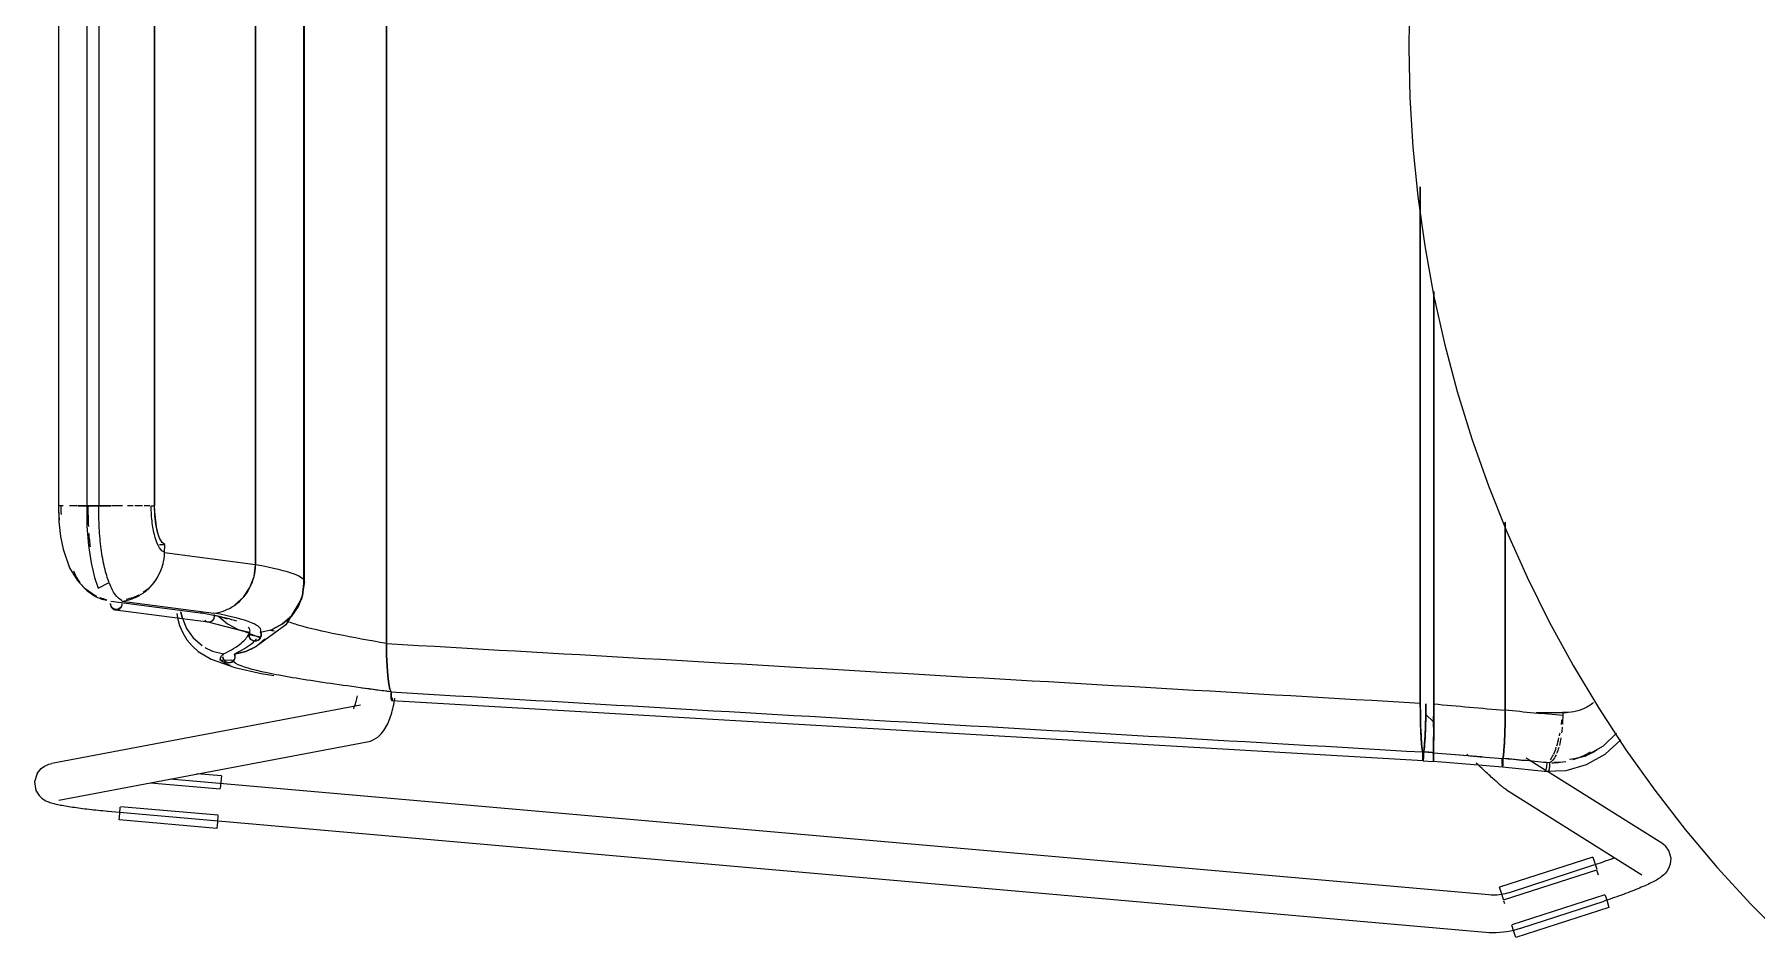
# Model space of a CAD drawing. Header units: millimetres. Extents: x 79795 to 317870, y -36033 to 97293.
# Drawn here: x 176995 to 177549, y 12019 to 12310 of the extents above; entities that cross this region are included whole.
import ezdxf

# ---------------------------------------------------------------- set-up
doc = ezdxf.new("R2010")
doc.units = ezdxf.units.MM
doc.header["$MEASUREMENT"] = 0
doc.layers.add('I-FURN', color=8, linetype='CONTINUOUS', lineweight=9)

msp = doc.modelspace()

# ---------------------------------------------------------------- linework, layer by layer
at = {"layer": 'I-FURN'}
for p, q in [((177108.06, 12497.27), (177108.06, 12113.87)), ((177108.06, 12113.87), (177108.06, 12497.27)), ((177081.55, 12477.97), (177081.55, 12133.18)), ((177081.55, 12133.18), (177081.55, 12477.97)), ((177065.96, 12471.93), (177065.96, 12139.22)), ((177065.96, 12139.22), (177065.96, 12471.93)), ((177002.59, 12453), (177002.59, 12158.15)), ((177011.63, 12453), (177011.63, 12158.15)), ((177015.59, 12158.15), (177015.59, 12453)), ((177033.43, 12453), (177033.43, 12158.15)), ((177033.49, 12158.15), (177033.49, 12453)), ((177081.71, 12133.72), (177081.71, 12438.52)), ((177437.19, 12314.21), (177437.09, 12305.57)), ((177437.09, 12305.57), (177437.41, 12289.58)), ((177437.41, 12289.58), (177438.37, 12273.61)), ((177438.37, 12273.61), (177439.97, 12257.69)), ((177440.79, 12260.89), (177440.79, 12094.62)), ((177440.79, 12094.62), (177440.79, 12260.89)), ((177439.97, 12257.69), (177442.2, 12241.85)), ((177442.2, 12241.85), (177445.07, 12226.11)), ((177445.07, 12226.11), (177448.56, 12210.49)), ((177445.11, 12227.19), (177445.11, 12094.36)), ((177445.11, 12094.36), (177445.11, 12227.19)), ((177448.56, 12210.49), (177452.67, 12195.03)), ((177452.67, 12195.03), (177457.4, 12179.75)), ((177457.4, 12179.75), (177462.73, 12164.66)), ((177462.73, 12164.66), (177468.67, 12149.81)), ((177002.59, 12158.15), (177002.7, 12153.12)), ((177002.59, 12158.15), (177002.76, 12158.15)), ((177004.08, 12158.15), (177002.61, 12158.15)), ((177008.69, 12158.15), (177006.11, 12158.15)), ((177008.84, 12158.15), (177011.87, 12158.15)), ((177011.87, 12158.15), (177008.86, 12158.15)), ((177011.63, 12158.15), (177011.72, 12151.61)), ((177011.63, 12158.15), (177011.7, 12158.15)), ((177015.48, 12158.15), (177011.63, 12158.15)), ((177011.7, 12158.15), (177011.89, 12158.15)), ((177011.89, 12158.15), (177012.2, 12158.15)), ((177012.2, 12158.15), (177012.59, 12158.15)), ((177012.59, 12158.15), (177013.04, 12158.15)), ((177013.04, 12158.15), (177013.53, 12158.15)), ((177013.53, 12158.15), (177014.03, 12158.15)), ((177014.03, 12158.15), (177014.51, 12158.15)), ((177014.51, 12158.15), (177014.92, 12158.15)), ((177014.92, 12158.15), (177015.25, 12158.15)), ((177015.25, 12158.15), (177015.48, 12158.15)), ((177015.56, 12158.15), (177019.37, 12158.15)), ((177019.37, 12158.15), (177015.56, 12158.15)), ((177023.12, 12158.15), (177019.57, 12158.15)), ((177026.59, 12158.15), (177024.75, 12158.15)), ((177029.58, 12158.15), (177027.11, 12158.15)), ((177031.9, 12158.15), (177030.16, 12158.15)), ((177033.6, 12155.11), (177033.49, 12158.15)), ((177033.92, 12152.26), (177033.6, 12155.11)), ((177002.7, 12153.12), (177003.21, 12148.3)), ((177003.21, 12148.3), (177004, 12144.26)), ((177011.72, 12151.61), (177012.21, 12145.48)), ((177034.43, 12149.77), (177033.92, 12152.26)), ((177035.1, 12147.78), (177034.43, 12149.77)), ((177035.89, 12146.43), (177035.1, 12147.78)), ((177468.07, 12092.42), (177468.07, 12152.97)), ((177468.07, 12152.97), (177468.07, 12092.42)), ((177468.67, 12149.81), (177475.19, 12135.2)), ((177004, 12144.26), (177006.12, 12138.21)), ((177012.21, 12145.48), (177013.05, 12139.86)), ((177035.08, 12145.79), (177036.75, 12145.79)), ((177036.75, 12145.79), (177035.89, 12146.43)), ((177036.68, 12143.08), (177036.75, 12145.79)), ((177065.96, 12139.22), (177036.68, 12143.08)), ((177006.12, 12138.21), (177008.52, 12134.33)), ((177013.05, 12139.86), (177014.15, 12135.17)), ((177065.48, 12135.45), (177065.96, 12139.22)), ((177008.52, 12134.33), (177010.81, 12131.86)), ((177010.81, 12131.86), (177014.71, 12129.18)), ((177014.15, 12135.17), (177015.31, 12131.72)), ((177015.31, 12131.72), (177018.85, 12133.48)), ((177062.08, 12128.79), (177064.16, 12131.9)), ((177064.16, 12131.9), (177065.48, 12135.45)), ((177081.71, 12133.72), (177080.91, 12128.68)), ((177081.55, 12133.18), (177081.08, 12129.39)), ((177081.08, 12129.39), (177081.55, 12133.18)), ((177475.19, 12135.2), (177482.3, 12120.86)), ((177014.71, 12129.18), (177014.9, 12129.08)), ((177019.34, 12127.54), (177049.03, 12123.69)), ((177022.87, 12127.08), (177025.31, 12126.76)), ((177022.88, 12127.51), (177052.58, 12123.67)), ((177059.34, 12126.3), (177062.08, 12128.79)), ((177080.84, 12128.53), (177075.73, 12119.88)), ((177079.71, 12125.82), (177077.54, 12122.69)), ((177077.55, 12122.68), (177079.72, 12125.82)), ((177080.91, 12128.68), (177079.54, 12125.51)), ((177081.08, 12129.39), (177079.71, 12125.82)), ((177079.72, 12125.82), (177081.08, 12129.39)), ((177020.9, 12124.7), (177050.67, 12120.84)), ((177040.68, 12123.57), (177040.82, 12122.15)), ((177040.82, 12122.15), (177041.48, 12119.65)), ((177042.34, 12122.3), (177041.97, 12124.04)), ((177041.97, 12124.04), (177042.34, 12122.29)), ((177042.34, 12122.29), (177043.74, 12118.78)), ((177054.54, 12122.44), (177048.25, 12123.82)), ((177049.61, 12121.37), (177050, 12121.08)), ((177050, 12121.08), (177050.44, 12120.89)), ((177050.44, 12120.89), (177050.91, 12120.83)), ((177050.59, 12120.86), (177062.21, 12117.89)), ((177050.91, 12120.83), (177051.38, 12120.89)), ((177051.38, 12120.89), (177051.82, 12121.08)), ((177051.82, 12121.08), (177052.2, 12121.38)), ((177052.2, 12121.38), (177052.5, 12121.76)), ((177052.5, 12121.76), (177052.69, 12122.21)), ((177052.69, 12122.21), (177052.77, 12122.7)), ((177052.77, 12122.7), (177052.74, 12123.2)), ((177054.07, 12122.68), (177056.95, 12120.18)), ((177056.98, 12121.68), (177054.54, 12122.44)), ((177056.95, 12120.18), (177060.34, 12118.42)), ((177074.67, 12120.18), (177071.28, 12118.43)), ((177071.28, 12118.42), (177074.67, 12120.18)), ((177077.54, 12122.69), (177074.67, 12120.18)), ((177074.67, 12120.18), (177077.55, 12122.68)), ((177482.3, 12120.86), (177489.97, 12106.82)), ((177041.48, 12119.65), (177042.51, 12117.28)), ((177042.51, 12117.28), (177043.89, 12115.08)), ((177043.74, 12118.78), (177045.91, 12115.7)), ((177043.89, 12115.08), (177045.57, 12113.11)), ((177045.91, 12115.7), (177048.74, 12113.22)), ((177060.34, 12118.42), (177064.06, 12117.53)), ((177062.21, 12117.89), (177067.53, 12115.72)), ((177063.77, 12116.85), (177067.66, 12116.02)), ((177063.86, 12116.57), (177063.9, 12117.06)), ((177063.89, 12117.06), (177063.86, 12116.56)), ((177063.94, 12116.07), (177063.86, 12116.57)), ((177063.86, 12116.56), (177063.94, 12116.07)), ((177064.06, 12117.53), (177063.89, 12117.06)), ((177063.9, 12117.06), (177064.06, 12117.53)), ((177064.14, 12115.62), (177063.94, 12116.07)), ((177063.94, 12116.07), (177064.14, 12115.62)), ((177064.46, 12115.24), (177064.14, 12115.62)), ((177064.14, 12115.62), (177064.46, 12115.24)), ((177064.86, 12114.95), (177064.46, 12115.24)), ((177064.46, 12115.24), (177064.86, 12114.94)), ((177065.32, 12114.76), (177064.86, 12114.95)), ((177064.86, 12114.94), (177065.32, 12114.75)), ((177065.81, 12114.69), (177065.32, 12114.76)), ((177065.32, 12114.75), (177065.81, 12114.69)), ((177066.3, 12114.76), (177065.81, 12114.69)), ((177065.81, 12114.69), (177066.3, 12114.75)), ((177068.95, 12115.35), (177066.11, 12112.96)), ((177066.11, 12112.94), (177068.95, 12115.35)), ((177075.73, 12119.88), (177066.19, 12112.9)), ((177066.76, 12114.95), (177066.3, 12114.76)), ((177066.3, 12114.75), (177066.76, 12114.94)), ((177067.16, 12115.24), (177066.76, 12114.95)), ((177066.76, 12114.94), (177067.17, 12115.24)), ((177067.48, 12115.62), (177067.16, 12115.24)), ((177067.17, 12115.24), (177067.48, 12115.62)), ((177067.68, 12116.07), (177067.48, 12115.62)), ((177067.48, 12115.62), (177067.68, 12116.07)), ((177067.56, 12117.53), (177071.28, 12118.42)), ((177067.56, 12117.53), (177067.72, 12117.06)), ((177067.73, 12117.06), (177067.56, 12117.53)), ((177067.76, 12116.57), (177067.68, 12116.07)), ((177067.68, 12116.07), (177067.76, 12116.56)), ((177067.72, 12117.06), (177067.76, 12116.57)), ((177067.76, 12116.56), (177067.73, 12117.06)), ((177045.57, 12113.11), (177047.53, 12111.37)), ((177047.53, 12111.37), (177051.65, 12108.86)), ((177049.64, 12112.64), (177052.06, 12111.48)), ((177052.06, 12111.48), (177055.69, 12110.57)), ((177054.77, 12109.66), (177054.44, 12108.5)), ((177055.56, 12109.11), (177055.48, 12109.6)), ((177055.48, 12109.6), (177055.56, 12109.11)), ((177055.52, 12110.1), (177055.69, 12110.57)), ((177055.69, 12110.57), (177055.52, 12110.1)), ((177055.75, 12108.66), (177055.56, 12109.11)), ((177055.56, 12109.11), (177055.75, 12108.65)), ((177059.26, 12109.06), (177059.06, 12108.61)), ((177059.06, 12108.6), (177059.27, 12109.05)), ((177062.79, 12111.31), (177059.17, 12110.52)), ((177059.17, 12110.52), (177062.79, 12111.3)), ((177059.17, 12110.52), (177059.32, 12110.05)), ((177059.33, 12110.05), (177059.17, 12110.52)), ((177059.35, 12109.55), (177059.26, 12109.06)), ((177059.27, 12109.05), (177059.36, 12109.55)), ((177059.32, 12110.05), (177059.35, 12109.55)), ((177059.36, 12109.55), (177059.33, 12110.05)), ((177066.11, 12112.96), (177062.79, 12111.31)), ((177062.79, 12111.3), (177066.11, 12112.94)), ((177066.19, 12112.9), (177064.44, 12112.01)), ((177108.06, 12113.87), (177108.11, 12110.11)), ((177108.12, 12110.1), (177108.06, 12113.8)), ((177108.11, 12110.11), (177108.27, 12106.57)), ((177108.27, 12106.57), (177108.12, 12110.04)), ((177051.65, 12108.86), (177059.27, 12106.19)), ((177054.44, 12108.5), (177058.29, 12108.69)), ((177056.06, 12108.27), (177055.75, 12108.66)), ((177055.75, 12108.65), (177056.06, 12108.26)), ((177056.45, 12107.97), (177056.06, 12108.27)), ((177056.06, 12108.26), (177056.45, 12107.96)), ((177056.91, 12107.77), (177056.45, 12107.97)), ((177056.45, 12107.96), (177056.91, 12107.77)), ((177057.39, 12107.7), (177056.91, 12107.77)), ((177056.91, 12107.77), (177057.39, 12107.69)), ((177057.88, 12107.76), (177057.39, 12107.7)), ((177057.39, 12107.69), (177057.88, 12107.75)), ((177058.34, 12107.94), (177057.88, 12107.76)), ((177057.88, 12107.75), (177058.34, 12107.94)), ((177058.74, 12108.23), (177058.34, 12107.94)), ((177058.34, 12107.94), (177058.74, 12108.23)), ((177059.06, 12108.61), (177058.74, 12108.23)), ((177058.74, 12108.23), (177059.06, 12108.6)), ((177059.27, 12106.19), (177067.79, 12104.3)), ((177067.79, 12104.3), (177071.86, 12103.57)), ((177108.27, 12106.57), (177108.51, 12103.47)), ((177108.51, 12103.47), (177108.27, 12106.52)), ((177108.51, 12103.47), (177108.82, 12100.97)), ((177108.82, 12100.97), (177108.51, 12103.44)), ((177489.97, 12106.82), (177498.19, 12093.1)), ((177108.82, 12100.97), (177109.18, 12099.23)), ((177109.19, 12099.23), (177108.82, 12100.96)), ((177109.18, 12099.23), (177109.59, 12098.32)), ((177109.59, 12098.32), (177109.19, 12099.23)), ((177109.57, 12097.85), (177109.56, 12097.36)), ((177109.56, 12097.35), (177109.57, 12097.85)), ((177109.59, 12098.32), (177109.57, 12097.85)), ((177109.57, 12097.85), (177109.59, 12098.32)), ((177099.69, 12094.06), (177000.4, 12075.24)), ((177097.46, 12092.84), (177097.48, 12092.86)), ((177097.48, 12092.86), (177097.52, 12092.93)), ((177097.52, 12092.93), (177097.57, 12093.02)), ((177097.57, 12093.02), (177097.64, 12093.17)), ((177097.64, 12093.17), (177097.73, 12093.37)), ((177097.73, 12093.37), (177097.83, 12093.6)), ((177097.83, 12093.6), (177097.93, 12093.87)), ((177097.93, 12093.87), (177098.03, 12094.17)), ((177098.03, 12094.17), (177098.14, 12094.51)), ((177098.14, 12094.51), (177098.25, 12094.87)), ((177098.25, 12094.87), (177098.36, 12095.27)), ((177098.36, 12095.27), (177098.46, 12095.69)), ((177098.46, 12095.69), (177098.57, 12096.14)), ((177098.57, 12096.14), (177098.67, 12096.61)), ((177098.67, 12096.61), (177098.77, 12097.1)), ((177109.56, 12097.36), (177109.57, 12096.86)), ((177109.57, 12096.86), (177109.56, 12097.35)), ((177109.57, 12096.86), (177109.59, 12096.41)), ((177109.59, 12096.41), (177109.57, 12096.86)), ((177109.59, 12096.41), (177109.63, 12096.02)), ((177109.63, 12096.02), (177109.59, 12096.41)), ((177109.63, 12096.02), (177109.67, 12095.73)), ((177109.67, 12095.72), (177109.63, 12096.02)), ((177109.77, 12095.46), (177109.83, 12095.52)), ((177109.83, 12095.52), (177109.77, 12095.46)), ((177441.68, 12076.17), (177109.77, 12095.46)), ((177109.88, 12095.71), (177109.92, 12096)), ((177109.92, 12095.99), (177109.88, 12095.7)), ((177109.92, 12096), (177109.96, 12096.38)), ((177109.96, 12096.37), (177109.92, 12095.99)), ((177109.96, 12092.22), (177110.13, 12092.86)), ((177110.13, 12092.86), (177110.28, 12093.52)), ((177110.28, 12093.52), (177110.42, 12094.19)), ((177110.42, 12094.19), (177110.56, 12094.87)), ((177110.56, 12094.87), (177110.68, 12095.56)), ((177110.68, 12095.56), (177110.8, 12096.27)), ((177440.79, 12094.62), (177440.82, 12090.84)), ((177442.55, 12090.83), (177442.58, 12094.51)), ((177445.11, 12094.36), (177445.1, 12090.57)), ((177445.1, 12090.57), (177445.11, 12094.36)), ((177468.05, 12088.65), (177468.07, 12092.42)), ((177498.19, 12093.1), (177506.96, 12079.72)), ((177107.62, 12086.44), (177107.94, 12086.98)), ((177107.94, 12086.98), (177108.23, 12087.51)), ((177108.23, 12087.51), (177108.5, 12088.07)), ((177108.5, 12088.07), (177108.75, 12088.63)), ((177108.75, 12088.63), (177108.99, 12089.2)), ((177108.99, 12089.2), (177109.21, 12089.78)), ((177109.21, 12089.78), (177109.42, 12090.37)), ((177109.42, 12090.37), (177109.61, 12090.97)), ((177109.61, 12090.97), (177109.79, 12091.59)), ((177109.79, 12091.59), (177109.96, 12092.22)), ((177440.82, 12090.84), (177440.89, 12087.27)), ((177440.89, 12087.27), (177441.02, 12084.14)), ((177442.35, 12084.16), (177442.47, 12087.28)), ((177442.43, 12091.13), (177445.1, 12088.56)), ((177442.47, 12087.28), (177442.55, 12090.83)), ((177444.99, 12087.01), (177444.98, 12090.57)), ((177444.98, 12090.57), (177444.99, 12087.01)), ((177445.1, 12087), (177445.09, 12083.87)), ((177445.09, 12083.87), (177445.1, 12087)), ((177445.1, 12090.57), (177445.1, 12087.01)), ((177445.1, 12087), (177445.1, 12090.57)), ((177467.97, 12085.12), (177468.05, 12088.56)), ((177468.05, 12088.56), (177467.97, 12085.05)), ((177468.07, 12092.3), (177468.05, 12088.65)), ((177478.11, 12091.71), (177487.87, 12091.71)), ((177486.63, 12091.76), (177486.63, 12090.72)), ((177002.64, 12063.45), (177101.93, 12082.27)), ((177101.93, 12082.27), (177102.91, 12082.52)), ((177102.91, 12082.52), (177103.81, 12082.89)), ((177103.81, 12082.89), (177104.6, 12083.33)), ((177104.6, 12083.33), (177105.29, 12083.81)), ((177105.29, 12083.81), (177105.88, 12084.32)), ((177105.88, 12084.32), (177106.4, 12084.84)), ((177106.4, 12084.84), (177106.86, 12085.37)), ((177106.86, 12085.37), (177107.26, 12085.9)), ((177107.26, 12085.9), (177107.62, 12086.44)), ((177441.02, 12084.14), (177441.18, 12081.64)), ((177441.18, 12081.64), (177441.37, 12079.89)), ((177441.99, 12079.91), (177442.18, 12081.66)), ((177442.18, 12081.66), (177442.35, 12084.16)), ((177445.01, 12081.39), (177444.99, 12083.89)), ((177444.99, 12083.88), (177445.01, 12081.38)), ((177445.02, 12079.64), (177445.01, 12081.39)), ((177445.01, 12081.38), (177445.02, 12079.63)), ((177445.08, 12081.37), (177445.06, 12079.62)), ((177445.06, 12079.62), (177445.08, 12081.37)), ((177445.09, 12083.87), (177445.08, 12081.37)), ((177445.08, 12081.37), (177445.09, 12083.87)), ((177467.71, 12079.54), (177467.86, 12082.02)), ((177467.86, 12081.98), (177467.71, 12079.54)), ((177467.86, 12082.02), (177467.97, 12085.12)), ((177467.97, 12085.05), (177467.86, 12082.02)), ((177499.7, 12081), (177503.92, 12085.03)), ((177500.28, 12078.32), (177505.28, 12082.92)), ((177441.37, 12079.89), (177441.58, 12079)), ((177441.58, 12079), (177441.57, 12078.53)), ((177441.57, 12078.53), (177441.57, 12078.04)), ((177441.57, 12078.04), (177441.58, 12077.55)), ((177441.58, 12077.55), (177441.59, 12077.1)), ((177441.59, 12077.1), (177441.61, 12076.72)), ((177441.61, 12076.72), (177441.63, 12076.42)), ((177441.63, 12076.42), (177441.66, 12076.23)), ((177441.66, 12076.23), (177441.68, 12076.17)), ((177441.68, 12076.17), (177441.71, 12076.24)), ((177441.68, 12076.16), (177445.04, 12075.9)), ((177441.71, 12076.24), (177441.74, 12076.43)), ((177441.74, 12076.43), (177441.76, 12076.72)), ((177441.76, 12076.72), (177441.78, 12077.1)), ((177441.78, 12079.01), (177441.99, 12079.91)), ((177441.79, 12078.54), (177441.78, 12079.01)), ((177441.78, 12077.1), (177441.79, 12077.56)), ((177441.79, 12078.05), (177441.79, 12078.54)), ((177441.79, 12077.56), (177441.79, 12078.05)), ((177445.03, 12078.27), (177445.04, 12078.74)), ((177445.04, 12078.74), (177445.03, 12078.27)), ((177445.03, 12077.77), (177445.03, 12078.27)), ((177445.03, 12078.27), (177445.03, 12077.77)), ((177445.03, 12077.28), (177445.03, 12077.77)), ((177445.03, 12077.77), (177445.03, 12077.28)), ((177445.04, 12076.83), (177445.03, 12077.28)), ((177445.03, 12077.28), (177445.04, 12076.83)), ((177445.04, 12076.45), (177445.04, 12076.83)), ((177445.04, 12076.83), (177445.04, 12076.44)), ((177445.04, 12076.15), (177445.04, 12076.45)), ((177445.04, 12076.44), (177445.04, 12076.15)), ((177445.05, 12076.15), (177445.04, 12075.96)), ((177445.04, 12075.97), (177445.04, 12076.15)), ((177445.04, 12076.15), (177445.04, 12075.96)), ((177445.04, 12075.96), (177445.05, 12076.15)), ((177445.04, 12075.9), (177445.04, 12075.97)), ((177445.04, 12075.96), (177445.04, 12075.9)), ((177445.04, 12075.96), (177445.04, 12075.89)), ((177445.04, 12075.89), (177445.04, 12075.96)), ((177467.24, 12074.07), (177445.04, 12075.89)), ((177445.06, 12079.62), (177445.05, 12078.73)), ((177445.05, 12078.73), (177445.06, 12079.62)), ((177445.05, 12078.73), (177445.05, 12078.26)), ((177445.05, 12078.26), (177445.05, 12078.73)), ((177445.05, 12078.26), (177445.05, 12077.77)), ((177445.05, 12077.76), (177445.05, 12078.26)), ((177445.05, 12077.77), (177445.05, 12077.28)), ((177445.05, 12077.27), (177445.05, 12077.76)), ((177445.05, 12077.28), (177445.05, 12076.83)), ((177445.05, 12076.82), (177445.05, 12077.27)), ((177445.05, 12076.83), (177445.05, 12076.44)), ((177445.05, 12076.44), (177445.05, 12076.82)), ((177445.05, 12076.44), (177445.05, 12076.15)), ((177445.05, 12076.15), (177445.05, 12076.44)), ((177456.29, 12077.8), (177455.78, 12078.28)), ((177467.14, 12076.43), (177467.15, 12076.91)), ((177467.15, 12076.9), (177467.14, 12076.43)), ((177467.14, 12076.43), (177467.14, 12075.93)), ((177467.14, 12075.94), (177467.14, 12076.43)), ((177467.14, 12075.45), (177467.14, 12075.94)), ((177467.14, 12075.93), (177467.14, 12075.44)), ((177467.34, 12076.92), (177467.53, 12077.81)), ((177467.53, 12077.8), (177467.34, 12076.92)), ((177467.34, 12076.45), (177467.34, 12076.92)), ((177467.34, 12076.92), (177467.34, 12076.45)), ((177467.35, 12075.95), (177467.34, 12076.45)), ((177467.34, 12076.45), (177467.35, 12075.95)), ((177467.34, 12075.46), (177467.35, 12075.95)), ((177467.35, 12075.95), (177467.34, 12075.46)), ((177467.53, 12077.81), (177467.71, 12079.54)), ((177467.71, 12079.52), (177467.53, 12077.81)), ((177481.33, 12072.95), (177474.88, 12076.99)), ((177493.87, 12077.63), (177499.7, 12081)), ((177494.27, 12074.93), (177500.28, 12078.32)), ((177506.96, 12079.72), (177516.26, 12066.7)), ((176995.64, 12072.1), (176994.81, 12069.35)), ((176995.64, 12072.1), (176996.97, 12073.68)), ((176996.97, 12073.68), (176998.05, 12074.43)), ((176998.05, 12074.43), (176998.85, 12074.8)), ((176998.85, 12074.8), (176999.47, 12075.02)), ((176999.47, 12075.02), (176999.99, 12075.15)), ((176999.99, 12075.15), (177000.4, 12075.24)), ((177462.86, 12032.98), (177038.51, 12070.26)), ((177054.99, 12071.31), (177047.09, 12072)), ((177054.99, 12071.31), (177054.81, 12069.27)), ((177459.26, 12074.98), (177458.77, 12075.44)), ((177459.73, 12074.54), (177459.26, 12074.98)), ((177460.2, 12074.1), (177459.73, 12074.54)), ((177460.67, 12073.66), (177460.2, 12074.1)), ((177461.12, 12073.24), (177460.67, 12073.66)), ((177461.56, 12072.83), (177461.12, 12073.24)), ((177462, 12072.42), (177461.56, 12072.83)), ((177462.42, 12072.03), (177462, 12072.42)), ((177462.84, 12071.65), (177462.42, 12072.03)), ((177463.24, 12071.28), (177462.84, 12071.65)), ((177463.63, 12070.93), (177463.24, 12071.28)), ((177464.01, 12070.58), (177463.63, 12070.93)), ((177464.37, 12070.26), (177464.01, 12070.58)), ((177464.72, 12069.94), (177464.37, 12070.26)), ((177467.16, 12074.99), (177467.14, 12075.45)), ((177467.14, 12075.44), (177467.16, 12074.99)), ((177467.17, 12074.61), (177467.19, 12074.32)), ((177467.19, 12074.32), (177467.17, 12074.61)), ((177467.19, 12074.32), (177467.22, 12074.13)), ((177467.22, 12074.13), (177467.19, 12074.32)), ((177467.22, 12074.13), (177467.24, 12074.07)), ((177467.24, 12074.07), (177467.22, 12074.13)), ((177467.27, 12074.14), (177467.24, 12074.07)), ((177467.24, 12074.07), (177467.27, 12074.13)), ((177481.73, 12072.64), (177467.24, 12074.07)), ((177467.27, 12074.13), (177467.29, 12074.32)), ((177467.29, 12074.32), (177467.31, 12074.62)), ((177467.31, 12074.62), (177467.29, 12074.33)), ((177467.33, 12075.01), (177467.31, 12074.62)), ((177467.31, 12074.62), (177467.33, 12075)), ((177467.33, 12075), (177467.34, 12075.46)), ((177467.34, 12075.46), (177467.33, 12075.01)), ((177480.84, 12072.77), (177487.75, 12073.05)), ((177518.47, 12049.68), (177481.7, 12072.71)), ((177487.75, 12073.05), (177494.27, 12074.93)), ((176994.81, 12069.35), (176995.29, 12066.59)), ((176995.29, 12066.59), (176996.33, 12064.94)), ((176996.33, 12064.94), (176997.24, 12064.08)), ((177032.14, 12069.05), (177054.62, 12067.08)), ((177054.81, 12069.27), (177054.63, 12067.2)), ((177465.06, 12069.64), (177464.72, 12069.94)), ((177465.38, 12069.35), (177465.06, 12069.64)), ((177465.69, 12069.08), (177465.38, 12069.35)), ((177465.99, 12068.82), (177465.69, 12069.08)), ((177466.26, 12068.58), (177465.99, 12068.82)), ((177466.53, 12068.35), (177466.26, 12068.58)), ((177466.78, 12068.13), (177466.53, 12068.35)), ((177467.02, 12067.93), (177466.78, 12068.13)), ((177467.25, 12067.74), (177467.02, 12067.93)), ((177467.48, 12067.56), (177467.25, 12067.74)), ((177467.7, 12067.39), (177467.48, 12067.56)), ((177467.93, 12067.22), (177467.7, 12067.39)), ((177468.19, 12067.03), (177467.93, 12067.22)), ((177468.51, 12066.82), (177468.19, 12067.03)), ((177468.51, 12066.82), (177512.09, 12039.51)), ((177516.26, 12066.7), (177526.06, 12054.06)), ((176997.24, 12064.08), (176997.95, 12063.61)), ((176997.95, 12063.61), (176998.51, 12063.3)), ((176998.51, 12063.3), (176998.98, 12063.09)), ((176998.98, 12063.09), (176999.41, 12062.92)), ((176999.41, 12062.92), (176999.81, 12062.78)), ((176999.81, 12062.78), (177000.21, 12062.65)), ((177000.21, 12062.65), (177000.6, 12062.54)), ((177000.6, 12062.54), (177001.01, 12062.43)), ((177001.01, 12062.43), (177001.42, 12062.32)), ((177001.42, 12062.32), (177001.85, 12062.22)), ((177001.85, 12062.22), (177002.29, 12062.13)), ((177002.29, 12062.13), (177002.75, 12062.03)), ((177002.75, 12062.03), (177003.23, 12061.93)), ((177003.23, 12061.93), (177003.72, 12061.84)), ((177003.72, 12061.84), (177004.24, 12061.74)), ((177004.24, 12061.74), (177004.77, 12061.65)), ((177004.77, 12061.65), (177005.32, 12061.56)), ((177005.32, 12061.56), (177005.89, 12061.47)), ((177005.89, 12061.47), (177006.48, 12061.37)), ((177006.48, 12061.37), (177007.08, 12061.28)), ((177007.08, 12061.28), (177007.7, 12061.19)), ((177007.7, 12061.19), (177008.33, 12061.1)), ((177008.33, 12061.1), (177008.98, 12061.01)), ((177008.98, 12061.01), (177009.65, 12060.93)), ((177009.65, 12060.93), (177010.32, 12060.84)), ((177010.32, 12060.84), (177011.01, 12060.75)), ((177011.01, 12060.75), (177011.71, 12060.67)), ((177011.71, 12060.67), (177012.42, 12060.59)), ((177012.42, 12060.59), (177013.13, 12060.5)), ((177013.13, 12060.5), (177013.86, 12060.42)), ((177013.86, 12060.42), (177014.59, 12060.35)), ((177014.59, 12060.35), (177015.33, 12060.27)), ((177015.33, 12060.27), (177016.08, 12060.2)), ((177016.08, 12060.2), (177016.83, 12060.12)), ((177016.83, 12060.12), (177017.58, 12060.05)), ((177017.58, 12060.05), (177018.33, 12059.99)), ((177018.33, 12059.99), (177018.49, 12059.97)), ((177018.49, 12059.97), (177461.81, 12021.03)), ((177022.09, 12057.16), (177022.27, 12059.2)), ((177022.27, 12059.2), (177022.45, 12061.27)), ((177053.88, 12058.63), (177022.46, 12061.39)), ((177053.5, 12054.4), (177022.09, 12057.16)), ((177053.68, 12056.44), (177053.5, 12054.4)), ((177053.86, 12058.51), (177053.68, 12056.44)), ((177526.06, 12054.06), (177536.37, 12041.82)), ((177519.59, 12048.79), (177518.47, 12049.68)), ((177519.59, 12048.79), (177520.81, 12047.06)), ((177496.28, 12045.15), (177466.27, 12035.46)), ((177496.23, 12042.43), (177469.42, 12033.72)), ((177496.56, 12042.54), (177496.23, 12042.43)), ((177496.28, 12045.15), (177496.91, 12043.2)), ((177497.25, 12042.77), (177496.56, 12042.54)), ((177496.91, 12043.2), (177497.55, 12041.23)), ((177497.94, 12043), (177497.25, 12042.77)), ((177498.63, 12043.23), (177497.94, 12043)), ((177499.31, 12043.47), (177498.63, 12043.23)), ((177499.98, 12043.7), (177499.31, 12043.47)), ((177500.65, 12043.94), (177499.98, 12043.7)), ((177501.3, 12044.17), (177500.65, 12043.94)), ((177501.95, 12044.41), (177501.3, 12044.17)), ((177502.59, 12044.64), (177501.95, 12044.41)), ((177503.21, 12044.88), (177502.59, 12044.64)), ((177521.23, 12042.85), (177520.7, 12041.47)), ((177520.81, 12047.06), (177521.4, 12044.83)), ((177521.4, 12044.83), (177521.23, 12042.85)), ((177467.58, 12031.42), (177497.59, 12041.11)), ((177498.16, 12039.34), (177497.62, 12041.01)), ((177515.48, 12037.09), (177515.02, 12036.86)), ((177515.92, 12037.31), (177515.48, 12037.09)), ((177516.34, 12037.54), (177515.92, 12037.31)), ((177516.76, 12037.77), (177516.34, 12037.54)), ((177517.16, 12038.01), (177516.76, 12037.77)), ((177517.55, 12038.25), (177517.16, 12038.01)), ((177517.93, 12038.51), (177517.55, 12038.25)), ((177518.32, 12038.79), (177517.93, 12038.51)), ((177518.73, 12039.1), (177518.32, 12038.79)), ((177519.15, 12039.47), (177518.73, 12039.1)), ((177519.62, 12039.93), (177519.15, 12039.47)), ((177520.14, 12040.56), (177519.62, 12039.93)), ((177520.7, 12041.47), (177520.14, 12040.56)), ((177536.37, 12041.82), (177547.16, 12030.01)), ((177462.88, 12032.97), (177462.86, 12032.98)), ((177463.54, 12032.93), (177462.88, 12032.97)), ((177464.2, 12032.91), (177463.54, 12032.93)), ((177464.87, 12032.92), (177464.2, 12032.91)), ((177465.53, 12032.96), (177464.87, 12032.92)), ((177466.19, 12033.02), (177465.53, 12032.96)), ((177466.84, 12033.11), (177466.19, 12033.02)), ((177466.9, 12033.51), (177466.27, 12035.46)), ((177467.49, 12033.22), (177466.84, 12033.11)), ((177467.54, 12031.54), (177466.9, 12033.51)), ((177468.14, 12033.36), (177467.49, 12033.22)), ((177468.78, 12033.53), (177468.14, 12033.36)), ((177469.42, 12033.72), (177468.78, 12033.53)), ((177500.19, 12033.04), (177470.19, 12023.35)), ((177500.23, 12032.92), (177500.87, 12030.95)), ((177501.14, 12031.42), (177500.4, 12031.17)), ((177501.87, 12031.66), (177501.14, 12031.42)), ((177502.61, 12031.91), (177501.87, 12031.66)), ((177503.33, 12032.16), (177502.61, 12031.91)), ((177504.06, 12032.41), (177503.33, 12032.16)), ((177504.77, 12032.67), (177504.06, 12032.41)), ((177505.48, 12032.92), (177504.77, 12032.67)), ((177506.18, 12033.18), (177505.48, 12032.92)), ((177506.87, 12033.43), (177506.18, 12033.18)), ((177507.54, 12033.69), (177506.87, 12033.43)), ((177508.21, 12033.94), (177507.54, 12033.69)), ((177508.86, 12034.19), (177508.21, 12033.94)), ((177509.5, 12034.45), (177508.86, 12034.19)), ((177510.13, 12034.7), (177509.5, 12034.45)), ((177510.74, 12034.94), (177510.13, 12034.7)), ((177511.34, 12035.19), (177510.74, 12034.94)), ((177511.91, 12035.44), (177511.34, 12035.19)), ((177512.48, 12035.68), (177511.91, 12035.44)), ((177513.02, 12035.92), (177512.48, 12035.68)), ((177513.55, 12036.16), (177513.02, 12035.92)), ((177514.06, 12036.39), (177513.55, 12036.16)), ((177514.55, 12036.63), (177514.06, 12036.39)), ((177515.02, 12036.86), (177514.55, 12036.63)), ((177467.99, 12030.16), (177467.71, 12031.01)), ((177501.5, 12029), (177471.49, 12019.31)), ((177473.12, 12022.31), (177499.94, 12031.02)), ((177500.4, 12031.17), (177499.94, 12031.02)), ((177500.87, 12030.95), (177501.5, 12029)), ((177547.16, 12030.01), (177558.41, 12018.63)), ((177461.81, 12021.02), (177462.95, 12020.95)), ((177462.95, 12020.95), (177464.09, 12020.91)), ((177464.09, 12020.91), (177465.23, 12020.93)), ((177465.23, 12020.93), (177466.37, 12020.99)), ((177466.37, 12020.99), (177467.51, 12021.09)), ((177467.51, 12021.09), (177468.64, 12021.24)), ((177468.64, 12021.24), (177469.77, 12021.44)), ((177469.77, 12021.44), (177470.88, 12021.68)), ((177470.86, 12021.26), (177470.22, 12023.23)), ((177471.49, 12019.31), (177470.86, 12021.26)), ((177470.88, 12021.68), (177471.99, 12021.97)), ((177471.99, 12021.97), (177473.08, 12022.29)), ((177473.08, 12022.29), (177473.12, 12022.31))]:
    msp.add_line(p, q, dxfattribs=at)
for centre, major_axis, ratio, start_param, end_param in [((177006.87, 12158.15), (0, -12.4), 0.287441, 4.712389, 4.932602), ((177018.34, 12158.15), (-15.75, 0), 0.000004, 2.669107, 2.851347), ((177050.89, 12139.35), (0, 15.78), 0.955139, 3.737469, 4.704147), ((177050.89, 12139.35), (0, 15.78), 0.955139, 3.495799, 3.737346), ((177050.9, 12122.79), (0, 1.96), 0.955139, 2.379629, 4.923331), ((177050.89, 12139.35), (0, 15.78), 0.955139, 3.254129, 3.495629)]:
    msp.add_ellipse(centre, major_axis=major_axis, ratio=ratio, start_param=start_param, end_param=end_param, dxfattribs=at)
for points in [[(177002.87, 12153.55), (177002.74, 12155.02), (177002.67, 12156.57), (177002.68, 12158.15)], [(177012.26, 12151.55), (177012.15, 12153.73), (177012.12, 12155.93), (177012.16, 12158.15)], [(177036.67, 12143.33), (177036.11, 12143.45), (177035.01, 12144.4), (177033.61, 12147.72), (177032.65, 12152.52), (177032.39, 12156.25), (177032.36, 12158.15)], [(177033.44, 12157.31), (177033.5, 12154.53), (177033.86, 12151.99), (177034.38, 12149.77)], [(177012.84, 12144.99), (177012.66, 12146.41), (177012.49, 12147.86), (177012.38, 12149.33)], [(177022.88, 12127.51), (177024.12, 12127.66), (177026.5, 12128.24), (177029.84, 12130.01), (177032.67, 12132.54), (177034.87, 12135.68), (177036.28, 12139.28), (177036.64, 12141.78), (177036.68, 12143.08)], [(177022.89, 12127.72), (177022.16, 12128.07), (177020.75, 12129.38), (177019.49, 12131.85), (177018.92, 12133.31)], [(177081.55, 12133.18), (177081.65, 12133.36), (177081.71, 12133.54), (177081.71, 12133.72)], [(177018, 12127.98), (177017.32, 12128.14), (177016.65, 12128.34), (177015.99, 12128.59)], [(177028.39, 12129.5), (177027.13, 12128.8), (177025.77, 12128.4), (177024.38, 12128.06)], [(177059.9, 12121.07), (177058.01, 12121.73), (177055.2, 12122.38), (177052.16, 12123.04)], [(177067.56, 12117.53), (177068.11, 12118.56), (177066.14, 12120.6), (177058.08, 12122.65), (177052.58, 12123.67)], [(177064.06, 12117.53), (177064.35, 12118.08), (177064.21, 12118.62), (177063.64, 12119.17)], [(177072.03, 12117.92), (177071.56, 12117.98), (177071.09, 12118.03), (177070.63, 12118.09)], [(177109.57, 12098.34), (177106.45, 12098.73), (177103.29, 12099.13), (177100.17, 12099.53)], [(177109.59, 12098.32), (177164.82, 12095.1), (177275.42, 12088.66), (177386.18, 12082.22), (177441.58, 12079)], [(177456.6, 12093.33), (177452.77, 12093.67), (177448.94, 12094.01), (177445.11, 12094.36)], [(177468.07, 12092.3), (177464.25, 12092.64), (177460.43, 12092.98), (177456.6, 12093.33)], [(177486.63, 12090.72), (177483.6, 12090.98), (177477.46, 12091.52), (177471.21, 12092.11), (177468.07, 12092.42)], [(177486.21, 12087.88), (177486.28, 12088.35), (177486.33, 12088.83), (177486.38, 12089.3)], [(177486.46, 12087), (177486.41, 12086.39), (177486.34, 12085.79), (177486.27, 12085.2)], [(177486.63, 12090.72), (177486.62, 12089.77), (177486.58, 12088.84), (177486.53, 12087.94)], [(177488.14, 12091.71), (177487.64, 12091.7), (177487.13, 12091.72), (177486.63, 12091.76)], [(177484.71, 12080.93), (177484.96, 12081.74), (177485.19, 12082.61), (177485.41, 12083.53)], [(177486.02, 12083.51), (177485.88, 12082.67), (177485.72, 12081.86), (177485.53, 12081.13)], [(177485.56, 12084.19), (177485.63, 12084.52), (177485.7, 12084.86), (177485.77, 12085.2)], [(177445.05, 12078.73), (177444.47, 12078.78), (177443.32, 12078.87), (177442.16, 12078.96), (177441.58, 12079)], [(177441.78, 12079.01), (177441.8, 12078.42), (177441.8, 12076.91), (177441.72, 12076.17), (177441.68, 12076.16)], [(177445.04, 12078.74), (177444.49, 12078.79), (177443.41, 12078.88), (177442.32, 12078.97), (177441.78, 12079.01)], [(177445.05, 12078.73), (177448.77, 12078.43), (177456.2, 12077.83), (177463.63, 12077.22), (177467.34, 12076.92)], [(177482.29, 12075.48), (177479.85, 12075.72), (177474.9, 12076.2), (177469.86, 12076.68), (177467.34, 12076.92)], [(177474.23, 12076.2), (177471.95, 12076.43), (177469.65, 12076.66), (177467.34, 12076.89)], [(177484.46, 12078.03), (177484.13, 12077.34), (177483.43, 12076.19), (177482.68, 12075.63), (177482.29, 12075.48)], [(177482.65, 12076.49), (177482.97, 12076.9), (177483.29, 12077.42), (177483.6, 12078.06)], [(177483.12, 12075.52), (177484.02, 12075.54), (177484.92, 12075.6), (177485.81, 12075.7)], [(177483.72, 12078.31), (177484.01, 12078.95), (177484.29, 12079.69), (177484.55, 12080.51)], [(177487.57, 12075.83), (177486.34, 12075.63), (177485.08, 12075.6), (177483.82, 12075.59)], [(177485.35, 12080.46), (177485.14, 12079.73), (177484.9, 12079.09), (177484.66, 12078.5)], [(177480.99, 12072.83), (177481.03, 12072.87), (177481.13, 12072.99), (177481.26, 12073.29), (177481.38, 12073.67), (177481.47, 12074.13), (177481.53, 12074.62), (177481.57, 12075.12), (177481.56, 12075.43), (177481.56, 12075.58)]]:
    msp.add_open_spline(points, degree=3, dxfattribs=at)
for points, knots in [([(177018.85, 12133.48), (177018.31, 12134.9), (177017.31, 12138.23), (177016.22, 12144.29), (177015.59, 12151.15), (177015.52, 12155.8), (177015.56, 12158.15)], [0.3397465, 0.3397465, 0.3397465, 0.3397465, 0.5, 0.6666667, 0.8333333, 0.9999948, 0.9999948, 0.9999948, 0.9999948]), ([(177007.43, 12137.28), (177007.62, 12136.76), (177008.18, 12135.42), (177008.92, 12134.16), (177009.45, 12133.44)], [0.260519, 0.260519, 0.260519, 0.260519, 0.3333333, 0.4544474, 0.4544474, 0.4544474, 0.4544474]), ([(177036.11, 12139.49), (177035.79, 12138.28), (177034.36, 12134.78), (177031.91, 12131.48), (177029.76, 12130.35)], [-0.8309955, -0.8309955, -0.8309955, -0.8309955, -0.6666667, -0.3333333, -0.3333333, -0.3333333, -0.3333333]), ([(177081.71, 12133.72), (177081.71, 12134.55), (177079.32, 12136.38), (177071.68, 12138.21), (177065.96, 12139.22)], [0.0892847, 0.0892847, 0.0892847, 0.0892847, 0.5, 1, 1, 1, 1]), ([(177010.08, 12132.64), (177010.87, 12131.7), (177012.69, 12130.02), (177015.5, 12128.43), (177017.42, 12127.96), (177018.15, 12127.8)], [0.5, 0.5, 0.5, 0.5, 0.6666667, 0.8333333, 0.9365189, 0.9365189, 0.9365189, 0.9365189]), ([(177019.3, 12126.66), (177019.29, 12126.52), (177019.31, 12126.3), (177019.38, 12126), (177019.47, 12125.74), (177019.66, 12125.42), (177019.95, 12125.1), (177020.3, 12124.87), (177020.65, 12124.73), (177020.96, 12124.68), (177021.24, 12124.68), (177021.5, 12124.71), (177021.75, 12124.79), (177022.01, 12124.9), (177022.32, 12125.09), (177022.64, 12125.41), (177022.88, 12125.81), (177022.99, 12126.17), (177023.04, 12126.43), (177023.06, 12126.59), (177023.06, 12126.66)], [0.1111111, 0.1111111, 0.1111111, 0.1111111, 0.1666667, 0.1944444, 0.2222222, 0.2777778, 0.3333333, 0.3888889, 0.4444444, 0.4791667, 0.5138889, 0.5486111, 0.5833333, 0.6180556, 0.6527778, 0.7222222, 0.7916667, 0.8263889, 0.8611111, 0.8888889, 0.8888889, 0.8888889, 0.8888889]), ([(177022.97, 12126.26), (177022.93, 12126.15), (177022.83, 12125.91), (177022.55, 12125.5), (177022.01, 12125.05), (177021.14, 12124.79), (177020.35, 12125.02), (177019.84, 12125.42), (177019.55, 12125.8), (177019.36, 12126.26), (177019.32, 12126.59), (177019.31, 12126.75)], [-0.8125, -0.8125, -0.8125, -0.8125, -0.765625, -0.71875, -0.625, -0.5, -0.375, -0.3125, -0.25, -0.1875, -0.125, -0.125, -0.125, -0.125]), ([(177108.06, 12113.87), (177102.67, 12114.85), (177091.89, 12116.79), (177081.18, 12119.23), (177076.93, 12120.69), (177075.78, 12121.17)], [0, 0, 0, 0, 0.25, 0.5, 0.625, 0.625, 0.625, 0.625]), ([(177055.69, 12110.57), (177058.09, 12111.73), (177061.52, 12113.82), (177063.3, 12115.92), (177063.77, 12116.85)], [0, 0, 0, 0, 0.5, 0.9025383, 0.9025383, 0.9025383, 0.9025383]), ([(177059.17, 12110.52), (177061.58, 12111.69), (177064.24, 12113.32), (177065.91, 12114.94), (177066.3, 12115.4)], [0, 0, 0, 0, 0.5, 0.6963068, 0.6963068, 0.6963068, 0.6963068]), ([(177057.9, 12106.8), (177057.27, 12107.03), (177054.36, 12108.29), (177054.13, 12109.55), (177055.69, 12110.57)], [0.6929173, 0.6929173, 0.6929173, 0.6929173, 0.75, 1, 1, 1, 1]), ([(177440.79, 12094.62), (177385.26, 12097.82), (177274.26, 12104.21), (177163.42, 12110.6), (177108.06, 12113.8)], [0.0000006, 0.0000006, 0.0000006, 0.0000006, 0.5, 1, 1, 1, 1]), ([(177109.59, 12098.32), (177102.04, 12099.34), (177086.82, 12101.37), (177068.39, 12104.42), (177060.09, 12106.86), (177058.49, 12108.28), (177058.29, 12108.69)], [0, 0, 0, 0, 0.25, 0.5, 0.75, 0.8499411, 0.8499411, 0.8499411, 0.8499411]), ([(177441.58, 12079), (177441.44, 12079.28), (177441.23, 12080.67), (177441.01, 12084.03), (177440.89, 12087.19), (177440.81, 12090.8), (177440.79, 12093.35), (177440.79, 12094.62)], [-1, -1, -1, -1, -0.666667, -0.5, -0.333333, -0.166667, 0, 0, 0, 0]), ([(177442.58, 12094.51), (177442.58, 12092), (177442.52, 12088.23), (177442.35, 12084.04), (177442.14, 12080.69), (177441.93, 12079.3), (177441.78, 12079.01)], [-0.996036, -0.996036, -0.996036, -0.996036, -0.6666667, -0.5, -0.3333333, 0, 0, 0, 0]), ([(177496.52, 12094.87), (177495.61, 12094.11), (177492.61, 12092.18), (177489.01, 12091.55), (177486.63, 12091.76)], [0.5, 0.5, 0.5, 0.5, 0.6666667, 1, 1, 1, 1]), ([(177441.68, 12076.16), (177441.66, 12076.17), (177441.64, 12076.3), (177441.61, 12076.7), (177441.59, 12077.08), (177441.58, 12077.54), (177441.57, 12078.03), (177441.57, 12078.54), (177441.58, 12078.85), (177441.58, 12079)], [-0.498493, -0.498493, -0.498493, -0.498493, -0.375, -0.3125, -0.25, -0.1875, -0.125, -0.0625, 0, 0, 0, 0]), ([(177445.04, 12078.74), (177448.73, 12078.43), (177453.98, 12078), (177459.23, 12077.56), (177460.79, 12077.43)], [0, 0, 0, 0, 0.5, 0.7120598, 0.7120598, 0.7120598, 0.7120598]), ([(177497.75, 12079.69), (177496.86, 12079.12), (177494.04, 12077.45), (177490.93, 12076.84), (177488.79, 12076.56)], [0.591443, 0.591443, 0.591443, 0.591443, 0.6666667, 0.8236682, 0.8236682, 0.8236682, 0.8236682]), ([(177489.9, 12076.56), (177491.24, 12076.95), (177493.2, 12077.68), (177495.03, 12078.69), (177495.6, 12079.04)], [0.2297626, 0.2297626, 0.2297626, 0.2297626, 0.3333333, 0.3824546, 0.3824546, 0.3824546, 0.3824546]), ([(177482.29, 12075.48), (177482.31, 12075.34), (177482.34, 12075.05), (177482.36, 12074.63), (177482.35, 12074.26), (177482.32, 12073.96), (177482.29, 12073.7), (177482.24, 12073.44), (177482.18, 12073.22), (177482.11, 12073.03), (177482.01, 12072.83), (177481.93, 12072.73), (177481.88, 12072.69)], [0, 0, 0, 0, 0.0555556, 0.1111111, 0.1666667, 0.1944444, 0.2222222, 0.2777778, 0.3055556, 0.3333333, 0.3888889, 0.4444444, 0.4444444, 0.4444444, 0.4444444])]:
    msp.add_open_spline(points, degree=3, knots=knots, dxfattribs=at)

doc.saveas('drawing.dxf')
